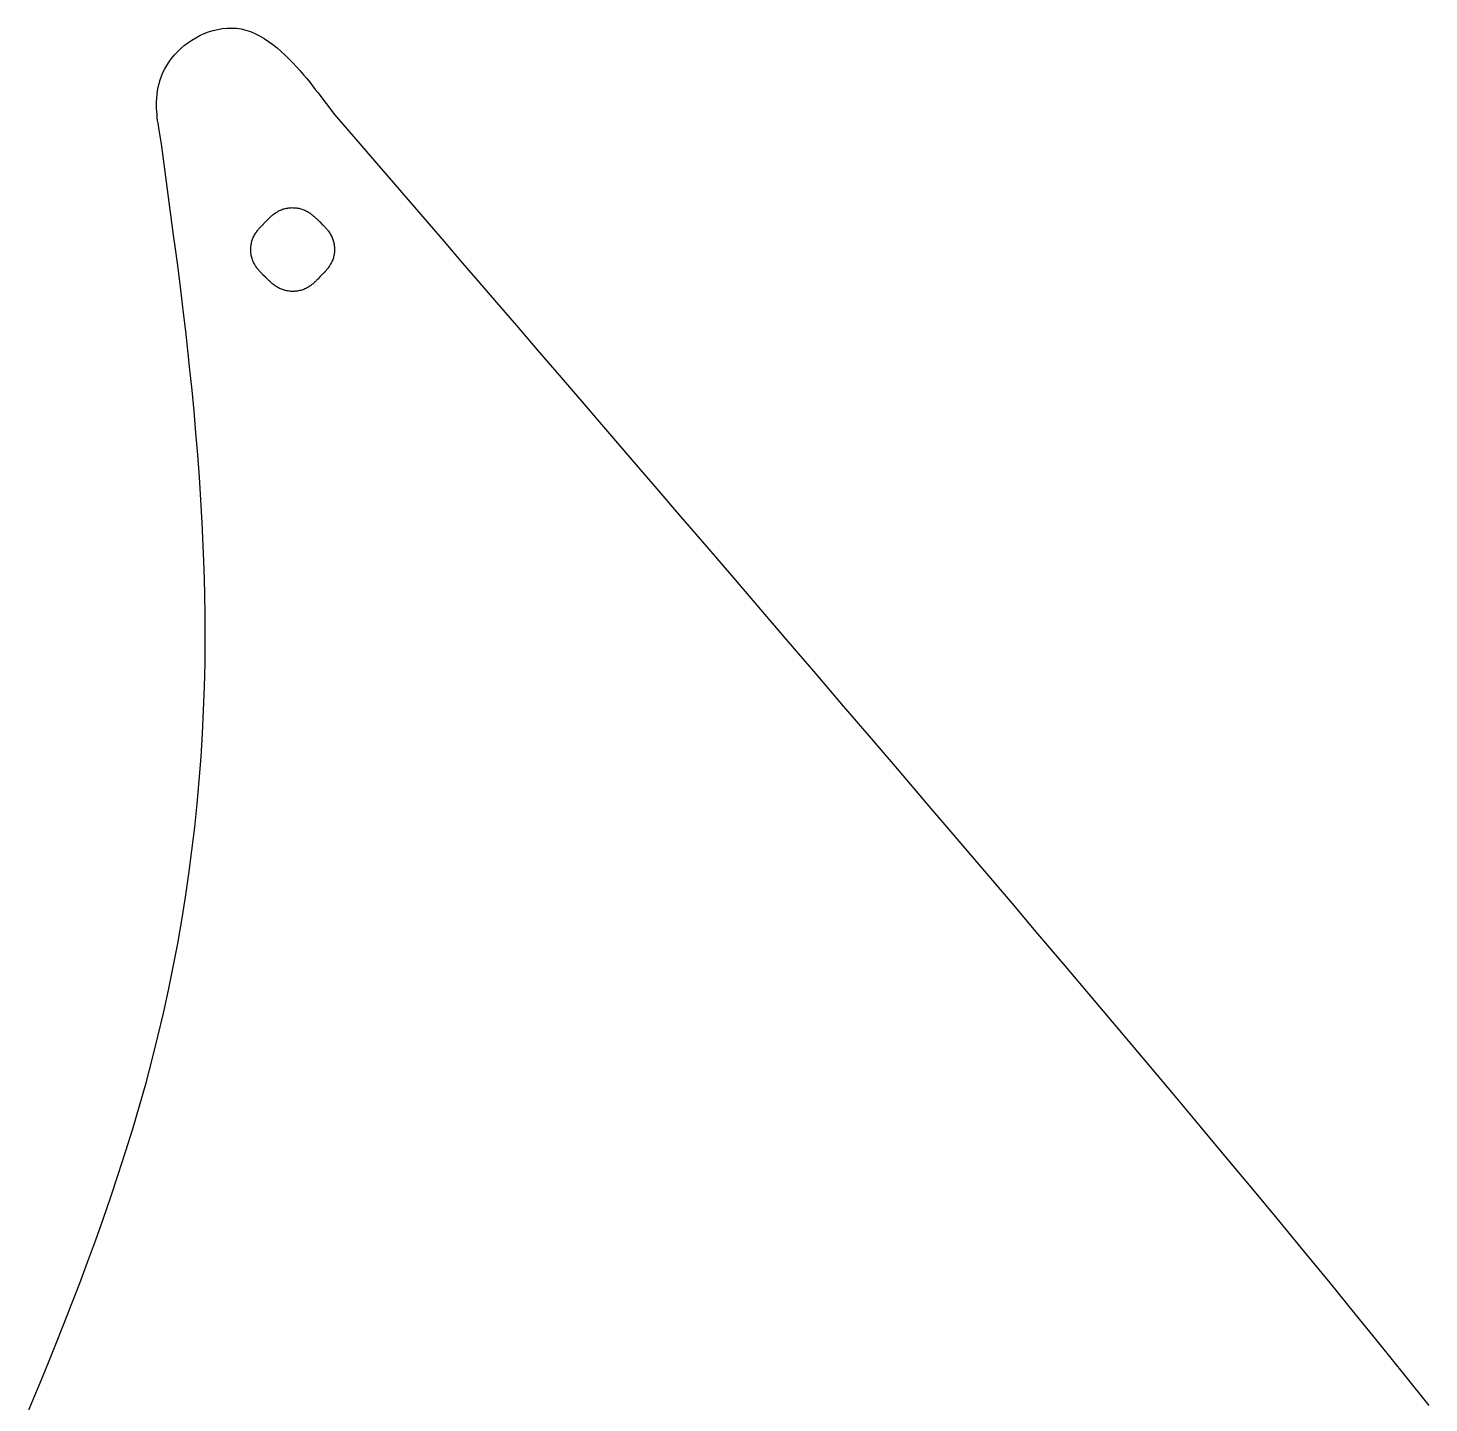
# Model space of a CAD drawing. Header units: millimetres. Extents: x 364 to 1012, y -1653 to -989.
# Drawn here: x 395.7 to 510.6, y -1321.1 to -1208.3 of the extents above; entities that cross this region are included whole.
import ezdxf

# ---------------------------------------------------------------- set-up
doc = ezdxf.new("R2010")
doc.units = ezdxf.units.MM

msp = doc.modelspace()

# ---------------------------------------------------------------- linework, layer by layer
at = {"flags": 128}
for points in [[(395.730326, -1321.758885), (396.284126, -1320.443246), (396.861072, -1319.056701), (397.457664, -1317.603864), (398.070401, -1316.089347), (398.695782, -1314.517764), (399.330309, -1312.893725), (399.97048, -1311.221845), (400.612795, -1309.506735), (401.253755, -1307.753008), (401.889857, -1305.965277), (402.517603, -1304.148154), (403.133493, -1302.306252), (403.734025, -1300.444184), (404.315699, -1298.566562), (404.875016, -1296.677998), (405.408474, -1294.783106), (405.9132, -1292.885731), (406.388819, -1290.986654), (406.835582, -1289.085891), (407.253743, -1287.183455), (407.643551, -1285.279361), (408.005259, -1283.373623), (408.339119, -1281.466257), (408.645382, -1279.557276), (408.9243, -1277.646695), (409.176124, -1275.734529), (409.401106, -1273.820792), (409.599497, -1271.905499), (409.77155, -1269.988665), (409.917516, -1268.070303), (410.037647, -1266.150428), (410.132194, -1264.229055), (410.201408, -1262.306199), (410.245542, -1260.381874), (410.264848, -1258.456095), (410.259576, -1256.528875), (410.230248, -1254.601049), (410.178462, -1252.676724), (410.106087, -1250.760827), (410.014991, -1248.858285), (409.907042, -1246.974024), (409.784107, -1245.112972), (409.648056, -1243.280055), (409.500756, -1241.4802), (409.344075, -1239.718333), (409.179882, -1237.999382), (409.010044, -1236.328272), (408.83643, -1234.709932), (408.660907, -1233.149286), (408.485345, -1231.651264), (408.31161, -1230.22079), (408.141572, -1228.862791), (407.977097, -1227.582196), (407.820055, -1226.383929), (407.672313, -1225.272918), (406.666632, -1217.780128), (406.480733, -1216.659788), (406.451672, -1216.48351), (406.421129, -1216.291486), (406.390411, -1216.084773), (406.360825, -1215.864429), (406.333678, -1215.631513), (406.310277, -1215.387083), (406.291928, -1215.132197), (406.279939, -1214.867913), (406.275616, -1214.595289), (406.280265, -1214.315384), (406.295195, -1214.029255), (406.321711, -1213.737961), (406.361121, -1213.442561), (406.414731, -1213.144111), (406.483849, -1212.843671), (406.56978, -1212.542299), (406.673832, -1212.241052), (406.797312, -1211.940989), (406.941526, -1211.643168), (407.107782, -1211.348648), (407.29695, -1211.058571), (407.508156, -1210.774418), (407.740092, -1210.497757), (407.991448, -1210.230154), (408.260913, -1209.973175), (408.54718, -1209.728387), (408.848938, -1209.497355), (409.164878, -1209.281648), (409.493691, -1209.08283), (409.834067, -1208.902468), (410.184696, -1208.742129), (410.544269, -1208.60338), (410.911477, -1208.487786), (411.285011, -1208.396914), (411.66356, -1208.332331), (412.045815, -1208.295603), (412.430467, -1208.288296), (412.816206, -1208.311977), (413.201724, -1208.368213), (413.58571, -1208.458569), (413.966949, -1208.58386), (414.344603, -1208.741891), (414.717928, -1208.929717), (415.086181, -1209.144392), (415.448618, -1209.382967), (415.804493, -1209.642498), (416.153065, -1209.920038), (416.493588, -1210.21264), (416.825319, -1210.517359), (417.147515, -1210.831247), (417.45943, -1211.151358), (417.760322, -1211.474747), (418.049446, -1211.798465), (418.326059, -1212.119568), (418.589416, -1212.435109), (418.838774, -1212.742142), (419.073389, -1213.037719), (419.292517, -1213.318895), (419.495414, -1213.582723), (420.862581, -1215.375623), (428.625602, -1224.382416), (429.847273, -1225.799838), (431.17936, -1227.345472), (432.615835, -1229.012428), (434.150668, -1230.793818), (435.77783, -1232.682752), (437.491294, -1234.672339), (439.285028, -1236.755692), (441.153006, -1238.925919), (443.089197, -1241.176131), (445.087573, -1243.49944), (447.142104, -1245.888954), (449.246763, -1248.337785), (451.395519, -1250.839044), (453.582344, -1253.38584), (455.801209, -1255.971284), (458.046085, -1258.588487), (460.310944, -1261.230558), (462.589755, -1263.890609), (464.87649, -1266.56175), (467.165121, -1269.23709), (469.450439, -1271.910771), (471.730524, -1274.581046), (474.004275, -1277.247201), (476.270593, -1279.908519), (478.528378, -1282.564285), (480.77653, -1285.213783), (483.013949, -1287.856297), (485.239534, -1290.491112), (487.452188, -1293.117512), (489.650809, -1295.734782), (491.834297, -1298.342204), (494.001553, -1300.939065), (496.151477, -1303.524647), (498.282969, -1306.098236), (500.394929, -1308.659116), (502.486258, -1311.206571), (504.555855, -1313.739885), (506.60262, -1316.258342), (508.625454, -1318.761227), (510.623258, -1321.247824)], [(415.209866, -1228.725467), (415.000911, -1228.521134), (414.968052, -1228.488961), (414.93237, -1228.453778), (414.894175, -1228.41564), (414.853777, -1228.374602), (414.811488, -1228.330719), (414.767617, -1228.284047), (414.722477, -1228.234641), (414.676376, -1228.182555), (414.629626, -1228.127844), (414.582538, -1228.070564), (414.535422, -1228.010771), (414.488589, -1227.948517), (414.442349, -1227.88386), (414.397014, -1227.816854), (414.352893, -1227.747554), (414.310298, -1227.676016), (414.269539, -1227.602293), (414.230927, -1227.526442), (414.194772, -1227.448517), (414.161385, -1227.368574), (414.131025, -1227.28669), (414.103746, -1227.203036), (414.07955, -1227.117804), (414.058439, -1227.031187), (414.040415, -1226.943379), (414.02548, -1226.854571), (414.013637, -1226.764958), (414.004886, -1226.674731), (413.999231, -1226.584085), (413.996673, -1226.49321), (413.997214, -1226.402302), (414.000858, -1226.311552), (414.007604, -1226.221153), (414.017457, -1226.131299), (414.030417, -1226.042182), (414.046487, -1225.953994), (414.065669, -1225.86693), (414.087964, -1225.781182), (414.113376, -1225.696942), (414.141906, -1225.614404), (414.173505, -1225.533739), (414.207914, -1225.455031), (414.244825, -1225.37834), (414.283928, -1225.303731), (414.324915, -1225.231264), (414.367476, -1225.161001), (414.411301, -1225.093004), (414.456082, -1225.027336), (414.501509, -1224.964058), (414.547274, -1224.903232), (414.593066, -1224.844921), (414.638577, -1224.789186), (414.683497, -1224.736089), (414.727517, -1224.685692), (414.770328, -1224.638057), (414.81162, -1224.593246), (414.851085, -1224.551321), (414.888413, -1224.512344), (414.923295, -1224.476377), (415.159728, -1224.234558), (415.364061, -1224.025603), (415.396234, -1223.992745), (415.431417, -1223.957062), (415.469555, -1223.918867), (415.510592, -1223.878469), (415.554474, -1223.836179), (415.601146, -1223.792308), (415.650551, -1223.747167), (415.702636, -1223.701065), (415.757345, -1223.654314), (415.814622, -1223.607224), (415.874414, -1223.560106), (415.936664, -1223.51327), (416.001317, -1223.467027), (416.068319, -1223.421688), (416.137614, -1223.377563), (416.209147, -1223.334963), (416.282864, -1223.294198), (416.358708, -1223.255579), (416.436624, -1223.219417), (416.516559, -1223.186023), (416.598433, -1223.155655), (416.682076, -1223.128366), (416.767297, -1223.104161), (416.853902, -1223.083039), (416.941698, -1223.065004), (417.030493, -1223.050058), (417.120093, -1223.038203), (417.210307, -1223.029441), (417.300941, -1223.023774), (417.391802, -1223.021205), (417.482698, -1223.021735), (417.573435, -1223.025368), (417.663822, -1223.032104), (417.753665, -1223.041947), (417.842772, -1223.054897), (417.930949, -1223.070959), (418.018005, -1223.090133), (418.103745, -1223.112422), (418.187978, -1223.137828), (418.270511, -1223.166353), (418.351172, -1223.197948), (418.429878, -1223.232355), (418.506567, -1223.269265), (418.581176, -1223.308368), (418.653644, -1223.349355), (418.723908, -1223.391917), (418.791907, -1223.435745), (418.857579, -1223.480529), (418.92086, -1223.525959), (418.98169, -1223.571728), (419.040007, -1223.617524), (419.095747, -1223.663039), (419.14885, -1223.707964), (419.199253, -1223.751989), (419.246893, -1223.794805), (419.29171, -1223.836103), (419.333641, -1223.875573), (419.372623, -1223.912906), (419.408596, -1223.947792), (419.65045, -1224.184256), (419.859436, -1224.388617), (419.892299, -1224.420794), (419.927987, -1224.455982), (419.966188, -1224.494125), (420.006592, -1224.535168), (420.048887, -1224.579056), (420.092764, -1224.625734), (420.137912, -1224.675146), (420.184019, -1224.727239), (420.230776, -1224.781955), (420.277871, -1224.839241), (420.324994, -1224.899041), (420.371834, -1224.9613), (420.41808, -1225.025963), (420.463422, -1225.092975), (420.50755, -1225.162281), (420.550151, -1225.233825), (420.590916, -1225.307553), (420.629534, -1225.383409), (420.665695, -1225.461339), (420.699086, -1225.541286), (420.72945, -1225.623174), (420.756733, -1225.706832), (420.780933, -1225.792066), (420.802047, -1225.878686), (420.820074, -1225.966496), (420.835012, -1226.055306), (420.846858, -1226.14492), (420.855611, -1226.235148), (420.861269, -1226.325795), (420.863829, -1226.416669), (420.863289, -1226.507578), (420.859649, -1226.598327), (420.852904, -1226.688724), (420.843054, -1226.778577), (420.830096, -1226.867692), (420.814029, -1226.955877), (420.79485, -1227.042938), (420.772558, -1227.128683), (420.747149, -1227.212918), (420.718623, -1227.295452), (420.687029, -1227.376112), (420.652625, -1227.454815), (420.615719, -1227.5315), (420.57662, -1227.606103), (420.535639, -1227.678564), (420.493084, -1227.748821), (420.449265, -1227.816811), (420.40449, -1227.882472), (420.359068, -1227.945743), (420.31331, -1228.006562), (420.267524, -1228.064866), (420.22202, -1228.120594), (420.177106, -1228.173685), (420.133091, -1228.224075), (420.090286, -1228.271703), (420.048999, -1228.316508), (420.009539, -1228.358427), (419.972216, -1228.397398), (419.937339, -1228.43336), (419.700938, -1228.675143), (419.496547, -1228.884101), (419.464364, -1228.91696), (419.429171, -1228.952643), (419.391023, -1228.99084), (419.349974, -1229.031238), (419.306081, -1229.073529), (419.259397, -1229.117401), (419.20998, -1229.162544), (419.157883, -1229.208647), (419.103162, -1229.2554), (419.045872, -1229.302492), (418.986069, -1229.349612), (418.923808, -1229.39645), (418.859143, -1229.442695), (418.792131, -1229.488037), (418.722826, -1229.532165), (418.651284, -1229.574768), (418.577559, -1229.615537), (418.501708, -1229.654159), (418.423786, -1229.690325), (418.343846, -1229.723724), (418.261969, -1229.754097), (418.178323, -1229.781391), (418.093101, -1229.805602), (418.006496, -1229.826729), (417.918701, -1229.844769), (417.829908, -1229.859721), (417.74031, -1229.871582), (417.650099, -1229.88035), (417.559468, -1229.886022), (417.468611, -1229.888596), (417.377719, -1229.888071), (417.286985, -1229.884444), (417.196602, -1229.877712), (417.106762, -1229.867873), (417.017659, -1229.854926), (416.929484, -1229.838868), (416.842432, -1229.819696), (416.756693, -1229.797409), (416.672461, -1229.772004), (416.589929, -1229.743479), (416.509268, -1229.711884), (416.43056, -1229.677476), (416.35387, -1229.640565), (416.279257, -1229.601459), (416.206786, -1229.560468), (416.136517, -1229.517903), (416.068514, -1229.474071), (416.002837, -1229.429283), (415.93955, -1229.383848), (415.878715, -1229.338074), (415.820392, -1229.292273), (415.764646, -1229.246752), (415.711537, -1229.201822), (415.661128, -1229.157791), (415.613481, -1229.11497), (415.568658, -1229.073667), (415.526722, -1229.034192), (415.487734, -1228.996854), (415.451756, -1228.961963), (415.209866, -1228.725467)]]:
    msp.add_lwpolyline(points, dxfattribs=at)

doc.saveas('drawing.dxf')
